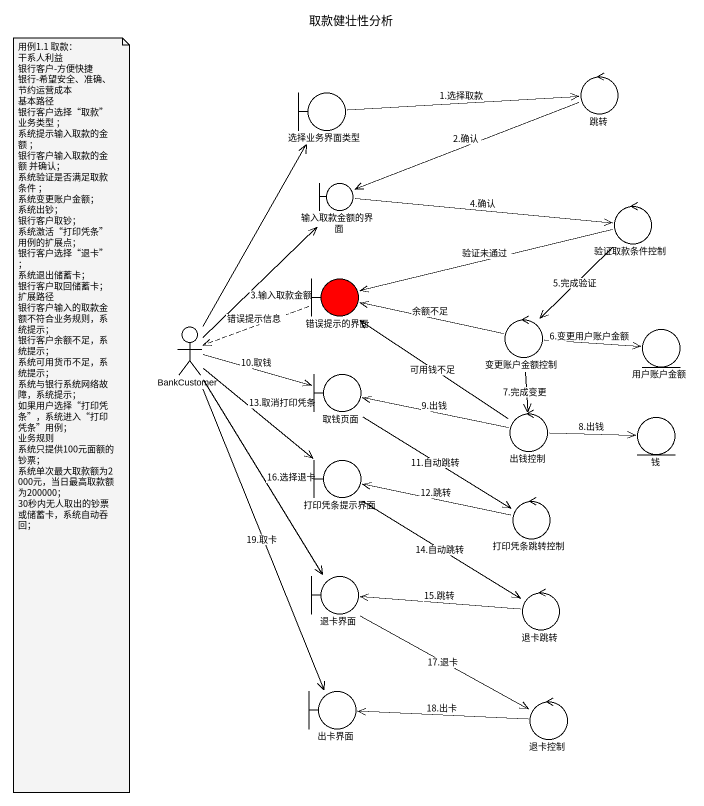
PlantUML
@startuml
title 取款健壮性分析
boundary 选择业务界面类型
control 跳转
boundary 输入取款金额的界面
control 验证取款条件控制
boundary 错误提示的界面 #FF0000
actor BankCustomer
control 变更账户金额控制
entity 用户账户金额
boundary 取钱页面
control 出钱控制
entity 钱
boundary 打印凭条提示界面
control 打印凭条跳转控制
boundary 退卡界面
control 退卡跳转
boundary 出卡界面
control 退卡控制
选择业务界面类型 -right-> 跳转 : 1.选择取款
跳转 -left-> 输入取款金额的界面 : 2.确认
输入取款金额的界面 -right-> 验证取款条件控制 : 4.确认
验证取款条件控制 -left-> 错误提示的界面 : 验证未通过
验证取款条件控制 --> 变更账户金额控制 : 5.完成验证
错误提示的界面 .left.> BankCustomer : 错误提示信息
BankCustomer -up-> 选择业务界面类型
BankCustomer -up-> 输入取款金额的界面 : 3.输入取款金额
BankCustomer -right-> 取钱页面 : 10.取钱
BankCustomer --> 打印凭条提示界面 : 13.取消打印凭条
BankCustomer --> 退卡界面 : 16.选择退卡
BankCustomer --> 出卡界面 : 19.取卡
变更账户金额控制 -left-> 错误提示的界面 : 余额不足
变更账户金额控制 -right-> 用户账户金额 : 6.变更用户账户金额
变更账户金额控制 --> 出钱控制 : 7.完成变更
取钱页面 --> 打印凭条跳转控制 : 11.自动跳转
出钱控制 -up-> 错误提示的界面 : 可用钱不足
出钱控制 -left-> 取钱页面 : 9.出钱
出钱控制 -right-> 钱 : 8.出钱
打印凭条提示界面 --> 退卡跳转 : 14.自动跳转
打印凭条跳转控制 -left-> 打印凭条提示界面 : 12.跳转
退卡界面 --> 退卡控制 : 17.退卡
退卡跳转 -left-> 退卡界面 : 15.跳转
退卡控制 -left-> 出卡界面 : 18.出卡
note as N1
  用例1.1 取款：
  干系人利益
  银行客户-方便快捷
  银行-希望安全、准确、节约运营成本
  基本路径
  银行客户选择“取款”业务类型 ；
  系统提示输入取款的金额 ；
  银行客户输入取款的金额 并确认；
  系统验证是否满足取款条件 ；
  系统变更账户金额；
  系统出钞；
  银行客户取钞；
  系统激活“打印凭条”用例的扩展点；
  银行客户选择“退卡”；
  系统退出储蓄卡；
  银行客户取回储蓄卡；
  扩展路径
  银行客户输入的取款金额不符合业务规则，系统提示；
  银行客户余额不足，系统提示；
  系统可用货币不足，系统提示；
  系统与银行系统网络故障，系统提示；
  如果用户选择“打印凭条”，系统进入“打印凭条”用例；
  业务规则
  系统只提供100元面额的钞票；
  系统单次最大取款额为2000元，当日最高取款额为200000；
  30秒内无人取出的钞票或储蓄卡，系统自动吞回；
end note
@enduml
